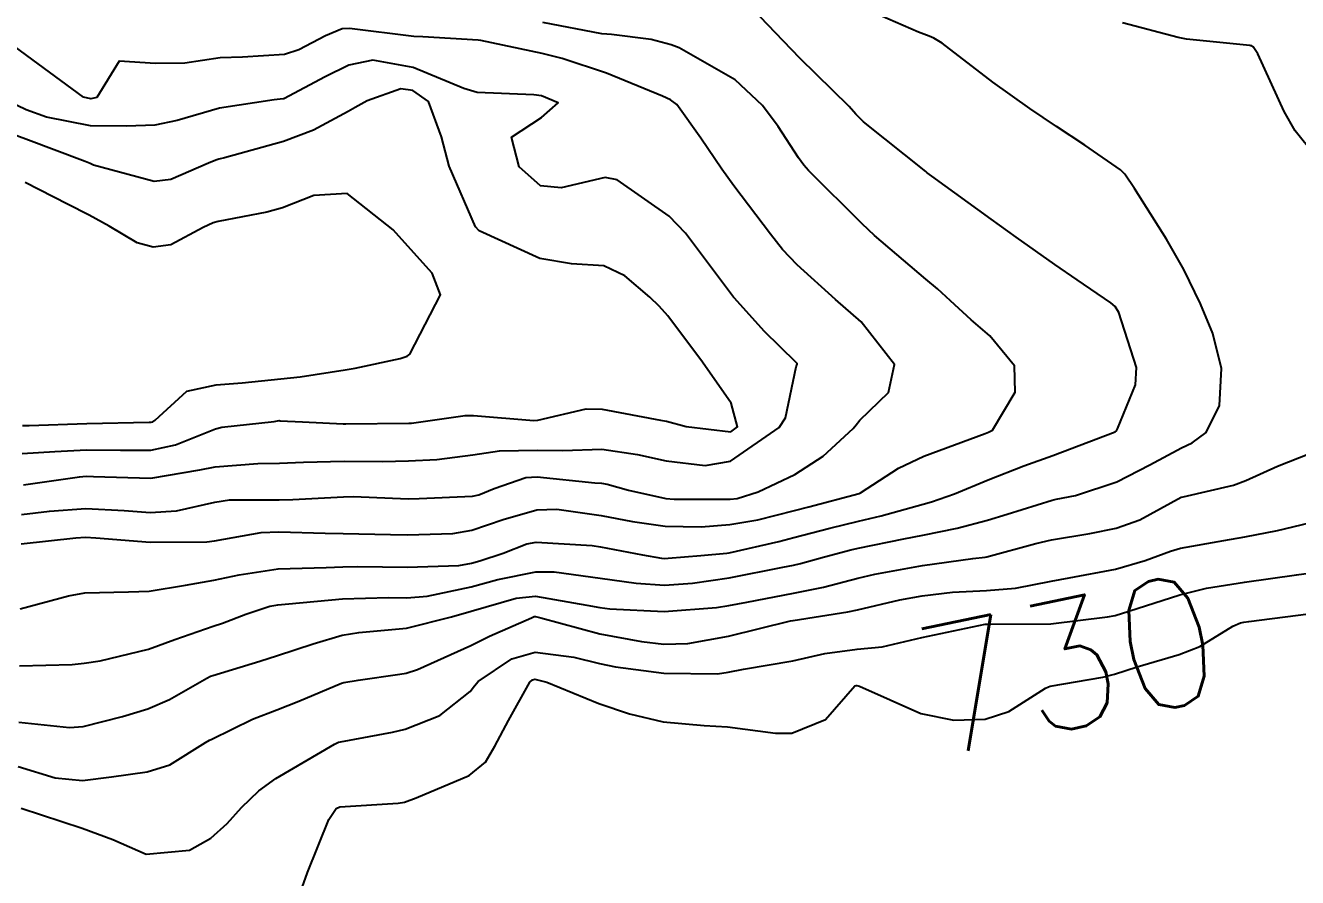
# Model space of a CAD drawing. Header units: metres. Extents: x 298520 to 308411, y 7433745 to 7450750.
# Drawn here: x 302292.68 to 302332.18, y 7441387.36 to 7441413.83 of the extents above; entities that cross this region are included whole.
import ezdxf
from ezdxf.enums import TextEntityAlignment as Align

# ---------------------------------------------------------------- set-up
doc = ezdxf.new("R2010")
doc.units = ezdxf.units.M
doc.header["$LTSCALE"] = 10
for name, color, linetype in [('Cotas', 45, 'Continuous'), ('Curvas de Nivel 1m', 11, 'Continuous'), ('Curvas de Nivel 5m', 15, 'Continuous')]:
    doc.layers.add(name, color=color, linetype=linetype)
doc.styles.add('Style-STANDARD', font='STANDARD.shx')

msp = doc.modelspace()

# ---------------------------------------------------------------- linework, layer by layer
at = {"layer": 'Curvas de Nivel 1m', "flags": 128}
for points, elevation in [([(302292.496, 7441393.936), (302294.123, 7441393.978), (302294.497, 7441394.021), (302294.999, 7441394.094), (302296.502, 7441394.458), (302297.314, 7441394.752), (302298.509, 7441395.165), (302298.795, 7441395.263), (302299.52, 7441395.54), (302300.262, 7441395.788), (302300.516, 7441395.832), (302300.855, 7441395.863), (302302.518, 7441396.021), (302303.947, 7441396.057), (302304.519, 7441396.049), (302305.155, 7441396.106), (302306.522, 7441396.391), (302307.347, 7441396.619), (302308.527, 7441396.862), (302309.09, 7441396.861), (302310.525, 7441396.664), (302311.638, 7441396.507), (302312.524, 7441396.447), (302313.391, 7441396.505), (302314.526, 7441396.668), (302316.193, 7441396.999), (302316.53, 7441397.067), (302316.744, 7441397.115), (302317.492, 7441397.32), (302318.303, 7441397.546), (302318.537, 7441397.595), (302319.954, 7441397.883), (302320.544, 7441397.998), (302321.61, 7441398.211), (302322.551, 7441398.46), (302323.158, 7441398.649), (302324.561, 7441399.082), (302324.688, 7441399.112), (302325.282, 7441399.229), (302326.567, 7441399.649), (302327.59, 7441400.183), (302328.578, 7441400.713), (302328.903, 7441400.863), (302329.34, 7441401.182), (302329.75, 7441402.025), (302329.816, 7441403.178), (302329.547, 7441404.257), (302329.161, 7441405.185), (302328.644, 7441406.254), (302328.11, 7441407.195), (302327.114, 7441408.768), (302326.818, 7441409.209), (302326.684, 7441409.348), (302325.575, 7441410.11), (302324.697, 7441410.69), (302323.866, 7441411.248), (302322.715, 7441412.069), (302321.145, 7441413.284), (302320.886, 7441413.44), (302320.735, 7441413.498), (302320.409, 7441413.621), (302318.743, 7441414.342)], 726), ([(302292.544, 7441397.73), (302294.238, 7441397.911), (302294.546, 7441397.932), (302294.865, 7441397.914), (302296.545, 7441397.779), (302298.308, 7441397.789), (302298.546, 7441397.818), (302299.999, 7441398.077), (302300.541, 7441398.101), (302301.988, 7441398.061), (302302.541, 7441398.05), (302304.013, 7441398.013), (302304.541, 7441398.005), (302305.95, 7441398.051), (302306.543, 7441398.147), (302307.51, 7441398.479), (302308.553, 7441398.788), (302309.173, 7441398.804), (302310.551, 7441398.605), (302311.527, 7441398.416), (302312.546, 7441398.272), (302313.657, 7441398.259), (302314.547, 7441398.324), (302315.421, 7441398.476), (302316.554, 7441398.761), (302317.004, 7441398.878), (302318.563, 7441399.295), (302318.604, 7441399.31), (302319.789, 7441400.08), (302320.574, 7441400.448), (302322.476, 7441401.156), (302322.582, 7441401.201), (302322.626, 7441401.216), (302322.706, 7441401.259), (302323.41, 7441402.443), (302323.39, 7441403.252), (302322.622, 7441404.189), (302322.048, 7441404.689), (302321.4, 7441405.278), (302321.002, 7441405.65), (302320.64, 7441405.952), (302319.039, 7441407.306), (302318.658, 7441407.663), (302316.994, 7441409.327), (302316.849, 7441409.493), (302316.687, 7441409.723), (302316.046, 7441410.689), (302315.559, 7441411.347), (302314.715, 7441412.143), (302312.972, 7441413.135), (302312.731, 7441413.232), (302312.111, 7441413.389), (302310.88, 7441413.554), (302310.734, 7441413.556), (302310.578, 7441413.568), (302308.738, 7441413.925)], 724), ([(302332.69, 7441409.823), (302332.106, 7441410.558), (302331.766, 7441411.154), (302330.943, 7441412.954), (302330.798, 7441413.169), (302330.757, 7441413.194), (302330.733, 7441413.201), (302330.7, 7441413.204), (302328.735, 7441413.402), (302328.472, 7441413.456), (302326.74, 7441413.914)], 727), ([(302292.553, 7441398.634), (302293.421, 7441398.745), (302294.555, 7441398.828), (302295.738, 7441398.765), (302296.554, 7441398.698), (302297.367, 7441398.75), (302298.558, 7441399.026), (302299.011, 7441399.09), (302300.556, 7441399.097), (302300.979, 7441399.101), (302302.558, 7441399.189), (302302.861, 7441399.195), (302304.558, 7441399.129), (302304.901, 7441399.132), (302306.559, 7441399.21), (302306.755, 7441399.253), (302307.233, 7441399.443), (302308.215, 7441399.784), (302308.567, 7441399.806), (302310.355, 7441399.622), (302310.565, 7441399.612), (302310.74, 7441399.582), (302311.4, 7441399.397), (302312.559, 7441399.14), (302312.823, 7441399.113), (302314.559, 7441399.114), (302314.776, 7441399.14), (302315.43, 7441399.347), (302316.568, 7441399.884), (302317.443, 7441400.453), (302318.382, 7441401.312), (302318.471, 7441401.424), (302318.587, 7441401.57), (302319.475, 7441402.427), (302319.667, 7441403.299), (302318.626, 7441404.626), (302317.827, 7441405.318), (302316.644, 7441406.39), (302316.184, 7441406.873), (302315.81, 7441407.343), (302314.675, 7441408.847), (302314.298, 7441409.364), (302313.648, 7441410.326), (302312.9, 7441411.378), (302312.705, 7441411.524), (302312.457, 7441411.634), (302310.717, 7441412.348), (302309.341, 7441412.807), (302308.726, 7441412.957), (302306.822, 7441413.358), (302306.732, 7441413.372), (302305.017, 7441413.476), (302304.742, 7441413.489), (302302.735, 7441413.733), (302302.514, 7441413.724), (302301.991, 7441413.507), (302301.166, 7441413.076), (302300.724, 7441412.932), (302299.412, 7441412.85), (302298.722, 7441412.82), (302297.621, 7441412.659), (302296.719, 7441412.653), (302295.587, 7441412.72), (302294.896, 7441411.597), (302294.702, 7441411.549), (302294.477, 7441411.602), (302292.722, 7441412.9), (302291.714, 7441413.63)], 723), ([(302292.617, 7441399.565), (302292.977, 7441399.616), (302294.354, 7441399.813), (302294.565, 7441399.828), (302294.79, 7441399.821), (302296.565, 7441399.766), (302298.096, 7441400.026), (302298.569, 7441400.124), (302299.888, 7441400.218), (302300.57, 7441400.237), (302301.312, 7441400.26), (302302.571, 7441400.294), (302303.769, 7441400.289), (302304.571, 7441400.303), (302305.454, 7441400.349), (302306.573, 7441400.49), (302307.398, 7441400.619), (302308.575, 7441400.638), (302309.366, 7441400.631), (302310.576, 7441400.67), (302311.682, 7441400.501), (302312.572, 7441400.305), (302313.783, 7441400.156), (302314.572, 7441400.3), (302316.077, 7441401.338), (302316.281, 7441401.641), (302316.611, 7441403.225), (302316.637, 7441403.305), (302316.636, 7441403.33), (302316.613, 7441403.363), (302315.615, 7441404.337), (302314.69, 7441405.359), (302314.664, 7441405.391), (302314.634, 7441405.429), (302313.175, 7441407.375), (302312.661, 7441407.911), (302311.049, 7441409.033), (302310.678, 7441409.106), (302309.309, 7441408.788), (302308.674, 7441408.851), (302308.004, 7441409.437), (302307.767, 7441410.364), (302308.698, 7441410.967), (302309.219, 7441411.425), (302308.706, 7441411.642), (302308.465, 7441411.674), (302306.707, 7441411.747), (302306.29, 7441411.875), (302304.719, 7441412.524), (302303.46, 7441412.754), (302302.719, 7441412.599), (302301.982, 7441412.239), (302300.703, 7441411.556), (302300.677, 7441411.547), (302300.395, 7441411.525), (302298.7, 7441411.262), (302297.385, 7441410.874), (302296.695, 7441410.733), (302295.815, 7441410.704), (302294.694, 7441410.717), (302293.331, 7441410.979), (302292.699, 7441411.209), (302291.81, 7441411.629)], 722), ([(302292.572, 7441400.532), (302293.592, 7441400.591), (302294.573, 7441400.649), (302295.628, 7441400.639), (302296.574, 7441400.636), (302297.339, 7441400.799), (302298.58, 7441401.3), (302298.774, 7441401.355), (302300.396, 7441401.532), (302300.559, 7441401.555), (302300.583, 7441401.553), (302301.278, 7441401.52), (302302.538, 7441401.456), (302302.582, 7441401.453), (302302.625, 7441401.457), (302304.583, 7441401.473), (302304.666, 7441401.479), (302306.327, 7441401.714), (302306.587, 7441401.71), (302308.459, 7441401.557), (302308.585, 7441401.57), (302310.086, 7441401.92), (302310.59, 7441401.91), (302312.399, 7441401.569), (302312.585, 7441401.533), (302313.194, 7441401.374), (302314.581, 7441401.206), (302314.79, 7441401.357), (302314.594, 7441402.099), (302313.704, 7441403.369), (302312.627, 7441404.808), (302312.359, 7441405.113), (302312.062, 7441405.389), (302311.288, 7441406.049), (302310.642, 7441406.367), (302309.638, 7441406.425), (302308.645, 7441406.592), (302306.761, 7441407.449), (302306.655, 7441407.575), (302305.838, 7441409.463), (302305.592, 7441410.366), (302305.188, 7441411.473), (302304.708, 7441411.813), (302304.33, 7441411.862), (302303.288, 7441411.494), (302302.914, 7441411.284), (302302.7, 7441411.16), (302301.623, 7441410.581), (302300.69, 7441410.228), (302298.854, 7441409.717), (302298.684, 7441409.677), (302298.589, 7441409.646), (302298.358, 7441409.553), (302297.194, 7441409.045), (302296.674, 7441408.987), (302294.787, 7441409.492), (302294.682, 7441409.54), (302294.533, 7441409.602), (302292.69, 7441410.294), (302291.643, 7441410.681)], 721), ([(302292.471, 7441392.183), (302294.049, 7441392.025), (302294.47, 7441392.052), (302295.689, 7441392.368), (302296.478, 7441392.6), (302297.154, 7441392.892), (302298.304, 7441393.552), (302298.428, 7441393.616), (302298.494, 7441393.641), (302299.956, 7441394.078), (302300.5, 7441394.258), (302301.609, 7441394.619), (302302.507, 7441394.893), (302303.031, 7441394.971), (302304.509, 7441395.107), (302305.907, 7441395.459), (302306.515, 7441395.636), (302307.912, 7441396.043), (302308.52, 7441396.1), (302310.104, 7441395.827), (302310.516, 7441395.749), (302310.821, 7441395.711), (302312.515, 7441395.621), (302314.133, 7441395.747), (302314.517, 7441395.807), (302315.082, 7441395.915), (302316.522, 7441396.193), (302317.458, 7441396.386), (302318.526, 7441396.658), (302319.048, 7441396.785), (302320.531, 7441397.056), (302322.093, 7441397.267), (302322.478, 7441397.316), (302322.534, 7441397.326), (302324.051, 7441397.734), (302324.542, 7441397.847), (302325.727, 7441398.046), (302326.548, 7441398.212), (302327.278, 7441398.477), (302328.563, 7441399.174), (302328.631, 7441399.189), (302330.192, 7441399.549), (302330.568, 7441399.692), (302331.555, 7441400.137), (302332.577, 7441400.541)], 727), ([(302292.455, 7441390.81), (302293.602, 7441390.458), (302294.451, 7441390.376), (302295.35, 7441390.484), (302296.454, 7441390.649), (302297.158, 7441390.861), (302298.266, 7441391.552), (302298.388, 7441391.627), (302298.465, 7441391.664), (302299.731, 7441392.281), (302300.479, 7441392.574), (302301.168, 7441392.835), (302302.491, 7441393.397), (302302.568, 7441393.423), (302303.007, 7441393.495), (302304.298, 7441393.678), (302304.495, 7441393.713), (302304.85, 7441393.828), (302306.504, 7441394.574), (302307.089, 7441394.862), (302308.389, 7441395.431), (302308.478, 7441395.466), (302308.513, 7441395.465), (302308.683, 7441395.428), (302310.508, 7441394.934), (302311.807, 7441394.692), (302312.505, 7441394.615), (302313.249, 7441394.629), (302314.508, 7441394.858), (302316.436, 7441395.331), (302316.513, 7441395.345), (302318.21, 7441395.619), (302318.517, 7441395.682), (302319.833, 7441395.984), (302320.521, 7441396.11), (302321.467, 7441396.221), (302322.523, 7441396.273), (302323.425, 7441396.35), (302324.526, 7441396.566), (302325.089, 7441396.673), (302326.53, 7441396.944), (302327.445, 7441397.206), (302328.232, 7441397.498), (302328.539, 7441397.593), (302329.892, 7441397.827), (302330.544, 7441397.941), (302331.559, 7441398.143), (302332.551, 7441398.375)], 728), ([(302292.541, 7441389.52), (302294.436, 7441388.893), (302295.392, 7441388.545), (302296.428, 7441388.091), (302297.77, 7441388.216), (302298.433, 7441388.58), (302298.943, 7441389.04), (302299.382, 7441389.541), (302299.926, 7441390.057), (302300.452, 7441390.438), (302302.271, 7441391.503), (302302.401, 7441391.564), (302302.464, 7441391.581), (302304.073, 7441391.88), (302304.47, 7441391.968), (302305.544, 7441392.397), (302306.488, 7441393.145), (302306.618, 7441393.321), (302306.735, 7441393.448), (302307.778, 7441394.159), (302308.502, 7441394.367), (302309.709, 7441394.21), (302310.499, 7441394.013), (302311.003, 7441393.907), (302312.496, 7441393.711), (302314.167, 7441393.692), (302314.497, 7441393.74), (302314.978, 7441393.833), (302316.501, 7441394.097), (302317.501, 7441394.322), (302318.504, 7441394.456), (302319.283, 7441394.524), (302320.508, 7441394.819), (302322.481, 7441395.229), (302322.513, 7441395.231), (302322.537, 7441395.235), (302324.513, 7441395.24), (302326.282, 7441395.456), (302326.516, 7441395.501), (302326.936, 7441395.632), (302328.522, 7441396.143), (302329.351, 7441396.355), (302330.527, 7441396.537), (302332.151, 7441396.768), (302332.53, 7441396.811)], 729)]:
    msp.add_lwpolyline(points, dxfattribs=dict(at, elevation=elevation))
at = {"layer": 'Curvas de Nivel 5m', "flags": 128}
for points, elevation in [([(302292.514, 7441395.712), (302294.01, 7441396.115), (302294.522, 7441396.201), (302295.872, 7441396.231), (302296.523, 7441396.257), (302297.643, 7441396.442), (302298.529, 7441396.599), (302299.311, 7441396.763), (302300.527, 7441396.948), (302302.015, 7441396.995), (302302.528, 7441397.015), (302302.999, 7441397.025), (302304.528, 7441396.999), (302306.132, 7441397.059), (302306.53, 7441397.128), (302306.782, 7441397.196), (302307.511, 7441397.44), (302308.244, 7441397.727), (302308.538, 7441397.782), (302310.276, 7441397.674), (302310.536, 7441397.637), (302311.837, 7441397.39), (302312.432, 7441397.282), (302312.532, 7441397.273), (302312.631, 7441397.28), (302313.654, 7441397.369), (302314.456, 7441397.439), (302314.534, 7441397.45), (302316.074, 7441397.803), (302316.542, 7441397.92), (302317.654, 7441398.211), (302318.55, 7441398.431), (302319.253, 7441398.602), (302320.558, 7441398.956), (302320.817, 7441399.028), (302321.526, 7441399.276), (302322.567, 7441399.714), (302323.674, 7441400.147), (302324.575, 7441400.469), (302326.516, 7441401.211), (302326.56, 7441401.234), (302326.584, 7441401.296), (302327.142, 7441402.668), (302327.179, 7441403.204), (302326.63, 7441404.918), (302326.517, 7441405.097), (302326.379, 7441405.214), (302325.336, 7441405.926), (302324.645, 7441406.402), (302323.441, 7441407.252), (302322.661, 7441407.815), (302320.819, 7441409.15), (302320.682, 7441409.256), (302320.635, 7441409.29), (302318.698, 7441410.84), (302318.466, 7441411.078), (302318.256, 7441411.314), (302316.725, 7441412.817), (302316.219, 7441413.338), (302315.493, 7441414.102)], 725), ([(302292.581, 7441401.405), (302292.796, 7441401.402), (302294.582, 7441401.467), (302296.517, 7441401.505), (302296.582, 7441401.51), (302296.633, 7441401.519), (302296.704, 7441401.569), (302297.691, 7441402.465), (302298.6, 7441402.671), (302299.41, 7441402.733), (302300.603, 7441402.856), (302301.208, 7441402.917), (302302.607, 7441403.128), (302302.918, 7441403.187), (302304.311, 7441403.483), (302304.534, 7441403.56), (302304.614, 7441403.624), (302305.562, 7441405.466), (302305.307, 7441406.138), (302304.647, 7441406.867), (302304.093, 7441407.486), (302302.67, 7441408.607), (302301.636, 7441408.543), (302300.663, 7441408.167), (302300.169, 7441408.026), (302298.656, 7441407.742), (302298.506, 7441407.701), (302298.198, 7441407.555), (302297.193, 7441407.019), (302296.647, 7441406.942), (302296.149, 7441407.078), (302295.275, 7441407.591), (302294.658, 7441407.936), (302293.987, 7441408.282), (302292.673, 7441408.955)], 720), ([(302301.165, 7441386.766), (302301.437, 7441387.515), (302302.093, 7441389.159), (302302.33, 7441389.502), (302302.443, 7441389.555), (302304.254, 7441389.672), (302304.445, 7441389.703), (302304.81, 7441389.838), (302306.454, 7441390.532), (302306.96, 7441390.943), (302307.255, 7441391.442), (302307.673, 7441392.24), (302308.342, 7441393.432), (302308.422, 7441393.503), (302308.494, 7441393.518), (302308.866, 7441393.426), (302310.483, 7441392.769), (302311.43, 7441392.445), (302312.475, 7441392.196), (302313.756, 7441392.084), (302314.473, 7441392.04), (302315.964, 7441391.844), (302316.471, 7441391.848), (302317.522, 7441392.274), (302318.436, 7441393.311), (302318.475, 7441393.328), (302318.493, 7441393.331), (302318.572, 7441393.309), (302320.48, 7441392.453), (302321.501, 7441392.251), (302322.478, 7441392.277), (302323.214, 7441392.521), (302324.353, 7441393.241), (302324.444, 7441393.29), (302324.494, 7441393.304), (302326.135, 7441393.586), (302326.497, 7441393.674), (302327.199, 7441393.909), (302328.504, 7441394.291), (302329.147, 7441394.543), (302330.166, 7441395.173), (302330.412, 7441395.273), (302330.514, 7441395.293), (302330.662, 7441395.315), (302332.517, 7441395.55)], 730)]:
    msp.add_lwpolyline(points, dxfattribs=dict(at, elevation=elevation))

# ---------------------------------------------------------------- texts
at = {"layer": 'Cotas', "style": 'Style-STANDARD'}
msp.add_text('730', height=4, rotation=11.8201, dxfattribs=at).set_placement((302325.053, 7441393.995, 730), align=Align.MIDDLE_CENTER)

doc.saveas('drawing.dxf')
